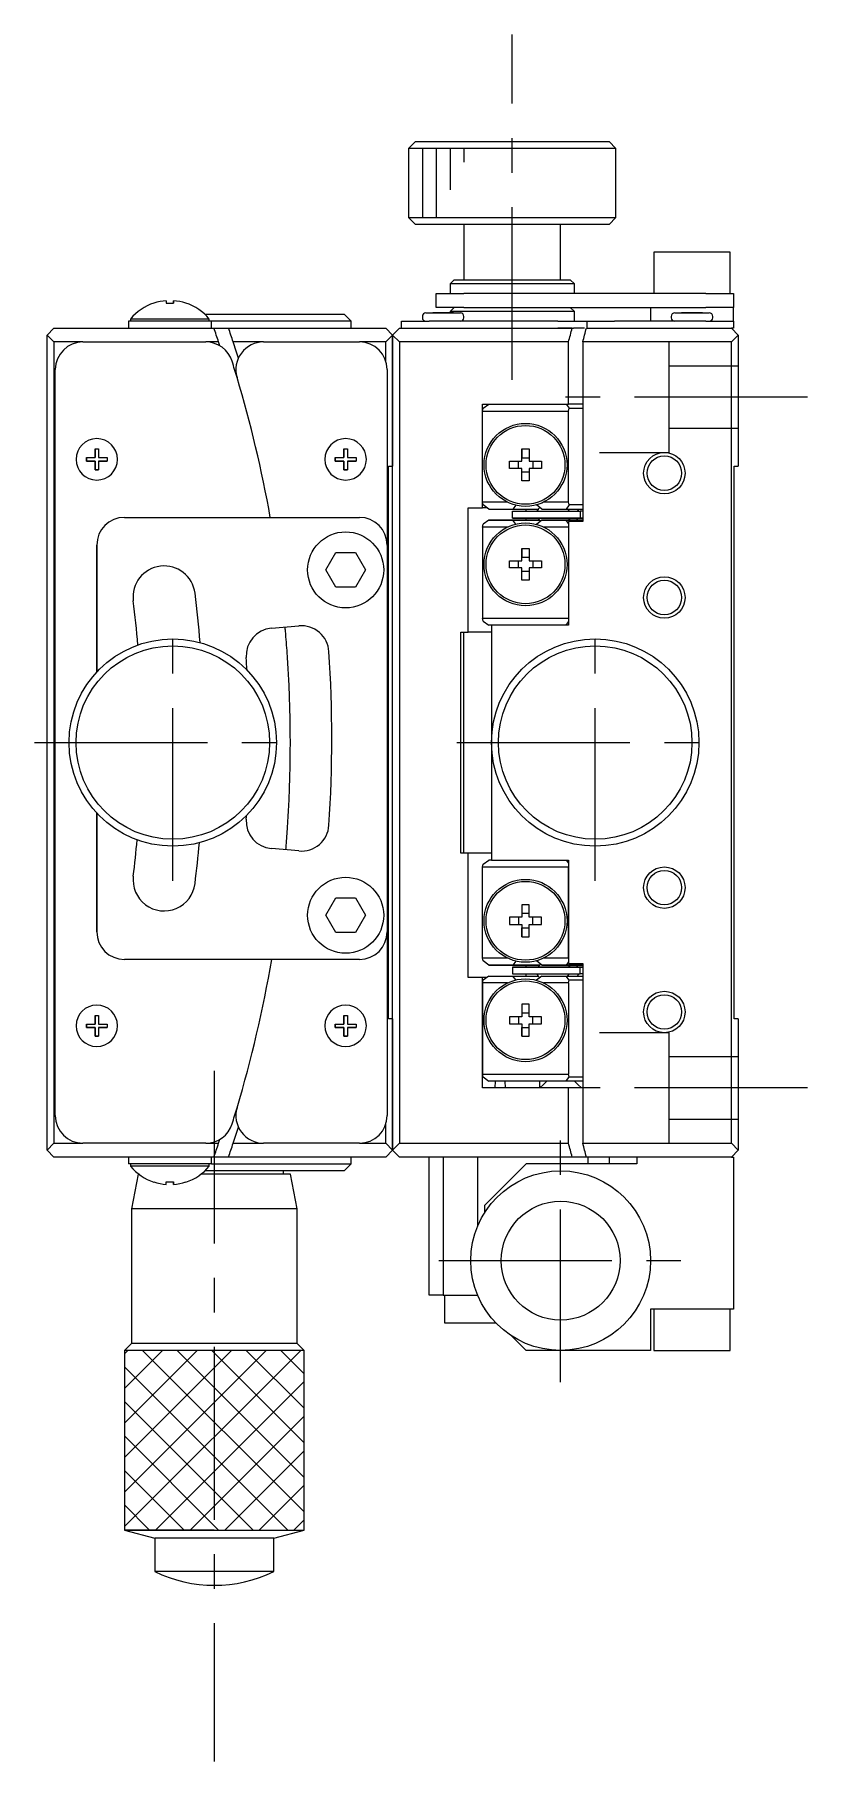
# Model space of a CAD drawing. Extents: x -55 to 398, y -25 to 274.
# Drawn here: x 219 to 274.9, y 84.2 to 209.2 of the extents above; entities that cross this region are included whole.
import ezdxf

# ---------------------------------------------------------------- set-up
doc = ezdxf.new("R2010")
doc.units = 0
doc.header["$LTSCALE"] = 10
doc.linetypes.add('CENTER', pattern=[2, 1.25, -0.25, 0.25, -0.25])
doc.linetypes.add('DASHED', pattern=[3.5, 2, -1.5])
doc.layers.get('0').update_dxf_attribs({"linetype": 'CONTINUOUS'})
doc.layers.add('CENTER', color=1, linetype='CENTER')

msp = doc.modelspace()

# ---------------------------------------------------------------- linework, layer by layer
at = {"color": 7, "linetype": 'CONTINUOUS'}
for p, q in [((246.583097, 201.485156), (246.083097, 200.985156)), ((246.583097, 201.485156), (260.583097, 201.485156)), ((261.083097, 200.985156), (260.583097, 201.485156)), ((261.083097, 200.985156), (246.083097, 200.985156)), ((246.083097, 200.985156), (246.083097, 195.985156)), ((261.083097, 195.985156), (261.083097, 200.985156)), ((246.083097, 195.985156), (261.083097, 195.985156)), ((246.083097, 195.985156), (246.583097, 195.485156)), ((260.583097, 195.485156), (246.583097, 195.485156)), ((250.083097, 195.485156), (250.083097, 191.485156)), ((257.083097, 191.485156), (257.083097, 195.485156)), ((260.583097, 195.485156), (261.083097, 195.985156)), ((269.333097, 193.485156), (263.833097, 193.485156)), ((263.833097, 193.485156), (263.833097, 190.485156)), ((269.333097, 190.485156), (269.333097, 193.485156)), ((249.383097, 191.485156), (249.083097, 191.185156)), ((249.383097, 191.485156), (257.783097, 191.485156)), ((258.083097, 191.185156), (257.783097, 191.485156)), ((248.083097, 189.485156), (248.083097, 190.485156)), ((248.083097, 190.485156), (250.083097, 190.485156)), ((258.083097, 191.185156), (249.083097, 191.185156)), ((249.083097, 191.185156), (249.083097, 190.485156)), ((267.583097, 190.485156), (250.083097, 190.485156)), ((258.083097, 190.485156), (258.083097, 191.185156)), ((267.583097, 190.485156), (269.583097, 190.485156)), ((269.583097, 190.485156), (269.583097, 189.485156)), ((227.663943, 189.798895), (227.667989, 189.790598)), ((227.663943, 189.798895), (227.667989, 189.790598)), ((228.563097, 189.966841), (228.563097, 189.790598)), ((228.563097, 189.790598), (229.083097, 189.790598)), ((229.083097, 189.790598), (229.083097, 189.966841)), ((229.083097, 189.966841), (229.083097, 189.790598)), ((229.978205, 189.790598), (229.982251, 189.798895)), ((229.978205, 189.790598), (229.982251, 189.798895)), ((231.352919, 188.985156), (241.433097, 188.985156)), ((241.933097, 188.485156), (241.433097, 188.985156)), ((247.083097, 188.835156), (247.083097, 188.735156)), ((247.333097, 189.085156), (249.833097, 189.085156)), ((247.333097, 189.085156), (248.458097, 189.085156)), ((247.833097, 189.085156), (248.458097, 189.085156)), ((248.458097, 189.085156), (247.833097, 189.085156)), ((250.083097, 189.485156), (248.083097, 189.485156)), ((248.458097, 189.085156), (248.583097, 189.085156)), ((248.458097, 189.085156), (248.708097, 189.085156)), ((248.708097, 189.085156), (248.458097, 189.085156)), ((248.583097, 189.085156), (248.708097, 189.085156)), ((248.708097, 189.085156), (249.833097, 189.085156)), ((249.333097, 189.085156), (248.708097, 189.085156)), ((248.708097, 189.085156), (249.333097, 189.085156)), ((249.383097, 189.485156), (249.083097, 189.185156)), ((258.083097, 189.185156), (249.083097, 189.185156)), ((249.083097, 189.185156), (249.083097, 189.085156)), ((250.083097, 189.485156), (267.583097, 189.485156)), ((250.083097, 188.735156), (250.083097, 188.835156)), ((258.083097, 189.185156), (257.783097, 189.485156)), ((258.083097, 188.485156), (258.083097, 189.185156)), ((263.583097, 189.485156), (263.583097, 188.485156)), ((265.083097, 188.835156), (265.083097, 188.735156)), ((265.333097, 189.085156), (267.833097, 189.085156)), ((265.333097, 189.085156), (266.458097, 189.085156)), ((265.833097, 189.085156), (266.458097, 189.085156)), ((266.458097, 189.085156), (265.833097, 189.085156)), ((266.458097, 189.085156), (266.583097, 189.085156)), ((266.458097, 189.085156), (266.708097, 189.085156)), ((266.708097, 189.085156), (266.458097, 189.085156)), ((266.583097, 189.085156), (266.708097, 189.085156)), ((266.708097, 189.085156), (267.833097, 189.085156)), ((267.333097, 189.085156), (266.708097, 189.085156)), ((266.708097, 189.085156), (267.333097, 189.085156)), ((269.583097, 189.485156), (267.583097, 189.485156)), ((268.083097, 188.735156), (268.083097, 188.835156)), ((269.583097, 188.485156), (269.583097, 189.485156)), ((219.933097, 187.485156), (220.433097, 187.985156)), ((220.433097, 187.985156), (232.004357, 187.985156)), ((225.973097, 188.485156), (225.823097, 188.485156)), ((231.823097, 188.485156), (225.823097, 188.485156)), ((225.823097, 188.485156), (225.823097, 187.985156)), ((225.973097, 188.644711), (225.973097, 188.485156)), ((231.673097, 188.644711), (225.973097, 188.644711)), ((231.673097, 188.485156), (231.673097, 188.644711)), ((231.823097, 188.485156), (231.673097, 188.485156)), ((231.823097, 187.985156), (231.823097, 188.485156)), ((241.933097, 188.485156), (231.823097, 188.485156)), ((232.004357, 187.985156), (233.061502, 187.985156)), ((233.061502, 187.985156), (244.433097, 187.985156)), ((241.933097, 187.985156), (241.933097, 188.485156)), ((244.433097, 187.985156), (244.933097, 187.485156)), ((244.933097, 187.485156), (245.433097, 187.985156)), ((245.433097, 187.985156), (247.583097, 187.985156)), ((245.583097, 187.985156), (245.583097, 188.485156)), ((245.583097, 188.485156), (247.583097, 188.485156)), ((247.783097, 188.485156), (247.583097, 188.485156)), ((247.583097, 187.985156), (256.868606, 187.985156)), ((247.583097, 187.985156), (256.868606, 187.985156)), ((249.383097, 188.485156), (247.783097, 188.485156)), ((256.868606, 188.485156), (249.383097, 188.485156)), ((256.868606, 188.485156), (258.812702, 188.485156)), ((257.915938, 187.985156), (256.868606, 187.985156)), ((256.868606, 187.985156), (257.915938, 187.985156)), ((257.915938, 187.985156), (258.00668, 187.985156)), ((258.812702, 187.985156), (258.00668, 187.985156)), ((258.812702, 188.485156), (258.979603, 188.485156)), ((258.948149, 187.985156), (260.979603, 187.985156)), ((258.979603, 188.485156), (260.979603, 188.485156)), ((258.979603, 188.485156), (258.979603, 187.985156)), ((265.783097, 188.485156), (260.979603, 188.485156)), ((260.979603, 187.985156), (267.583097, 187.985156)), ((260.979603, 187.985156), (267.583097, 187.985156)), ((267.383097, 188.485156), (265.783097, 188.485156)), ((267.583097, 188.485156), (267.383097, 188.485156)), ((267.583097, 188.485156), (269.583097, 188.485156)), ((267.583097, 187.985156), (269.433097, 187.985156)), ((269.433097, 187.985156), (269.933097, 187.485156)), ((269.583097, 187.985156), (269.433097, 187.985156)), ((269.583097, 188.485156), (269.583097, 187.985156)), ((219.933097, 128.485156), (219.933097, 187.485156)), ((220.433097, 186.985156), (219.933097, 187.485156)), ((220.433097, 186.985156), (220.433097, 128.985156)), ((222.533097, 186.985156), (220.433097, 186.985156)), ((222.533097, 186.985156), (231.411625, 186.985156)), ((232.34289, 186.985156), (231.411625, 186.985156)), ((235.59385, 186.985156), (233.395985, 186.985156)), ((235.59385, 186.985156), (242.533097, 186.985156)), ((244.433097, 186.985156), (242.533097, 186.985156)), ((244.933097, 187.485156), (244.433097, 186.985156)), ((244.433097, 185.609656), (244.433097, 186.985156)), ((244.933097, 187.485156), (244.933097, 177.985156)), ((244.933097, 177.985156), (244.933097, 187.485156)), ((245.433097, 186.985156), (244.933097, 187.485156)), ((245.433097, 186.985156), (245.433097, 128.985156)), ((257.654186, 186.985156), (245.433097, 186.985156)), ((257.654186, 182.485156), (257.654186, 186.985156)), ((258.688775, 186.985156), (258.688775, 173.985156)), ((269.433097, 186.985156), (258.688775, 186.985156)), ((269.933097, 187.485156), (269.433097, 186.985156)), ((269.433097, 128.985156), (269.433097, 186.985156)), ((269.933097, 187.485156), (269.933097, 177.985156)), ((220.533097, 130.985156), (220.533097, 184.985156)), ((244.533097, 184.985156), (244.533097, 172.285156)), ((251.432756, 182.485156), (257.654186, 182.485156)), ((251.432756, 181.985156), (251.432756, 182.485156)), ((251.432756, 181.985156), (257.654186, 181.985156)), ((251.432756, 175.385156), (251.432756, 181.985156)), ((251.432756, 175.385156), (251.432756, 181.985156)), ((251.488971, 182.185156), (251.883799, 182.485156)), ((257.476113, 182.485156), (257.707295, 182.185156)), ((258.688775, 182.485156), (257.654186, 182.485156)), ((257.654186, 175.385156), (257.654186, 181.985156)), ((257.707295, 182.185156), (258.688775, 182.185156)), ((223.408097, 179.235156), (223.658097, 179.235156)), ((223.408097, 178.610156), (223.408097, 179.235156)), ((223.408097, 179.235156), (223.408097, 178.610156)), ((223.658097, 179.235156), (223.658097, 178.610156)), ((241.408097, 179.235156), (241.658097, 179.235156)), ((241.408097, 178.610156), (241.408097, 179.235156)), ((241.408097, 179.235156), (241.408097, 178.610156)), ((241.658097, 179.235156), (241.658097, 178.610156)), ((254.283097, 179.240264), (254.803097, 179.240264)), ((254.283097, 178.345156), (254.283097, 179.240264)), ((254.283097, 179.240264), (254.283097, 178.603557)), ((254.803097, 179.240264), (254.803097, 178.345156)), ((222.783097, 178.610156), (223.408097, 178.610156)), ((222.783097, 178.360156), (222.783097, 178.610156)), ((222.783097, 178.610156), (222.783097, 178.360156)), ((223.408097, 178.360156), (222.783097, 178.360156)), ((222.783097, 178.360156), (223.408097, 178.360156)), ((223.408097, 177.735156), (223.408097, 178.360156)), ((223.408097, 178.360156), (223.408097, 177.735156)), ((223.658097, 177.735156), (223.408097, 177.735156)), ((223.408097, 177.735156), (223.658097, 177.735156)), ((223.658097, 178.610156), (224.283097, 178.610156)), ((224.283097, 178.360156), (223.658097, 178.360156)), ((223.658097, 178.360156), (223.658097, 177.735156)), ((223.658097, 178.360156), (224.283097, 178.360156)), ((224.283097, 178.610156), (224.283097, 178.360156)), ((240.783097, 178.610156), (241.408097, 178.610156)), ((240.783097, 178.360156), (240.783097, 178.610156)), ((240.783097, 178.610156), (240.783097, 178.360156)), ((241.408097, 178.360156), (240.783097, 178.360156)), ((240.783097, 178.360156), (241.408097, 178.360156)), ((241.408097, 177.735156), (241.408097, 178.360156)), ((241.408097, 178.360156), (241.408097, 177.735156)), ((241.658097, 177.735156), (241.408097, 177.735156)), ((241.408097, 177.735156), (241.658097, 177.735156)), ((241.658097, 178.610156), (242.283097, 178.610156)), ((242.283097, 178.360156), (241.658097, 178.360156)), ((241.658097, 178.360156), (241.658097, 177.735156)), ((241.658097, 178.360156), (242.283097, 178.360156)), ((242.283097, 178.610156), (242.283097, 178.360156)), ((244.633097, 177.985156), (244.933097, 177.985156)), ((244.633097, 137.985156), (244.633097, 177.985156)), ((244.933097, 137.985156), (244.933097, 177.985156)), ((253.387989, 178.345156), (254.283097, 178.345156)), ((253.387989, 177.825156), (253.387989, 178.345156)), ((254.283097, 177.825156), (253.387989, 177.825156)), ((254.024696, 177.825156), (254.024696, 178.345156)), ((254.283097, 178.345156), (254.283097, 178.603557)), ((254.283097, 178.603557), (254.803097, 178.603557)), ((254.283097, 176.930048), (254.283097, 177.825156)), ((254.283097, 177.566755), (254.283097, 177.825156)), ((254.283097, 176.930048), (254.283097, 177.566755)), ((254.803097, 177.566755), (254.283097, 177.566755)), ((254.803097, 178.345156), (255.698205, 178.345156)), ((254.803097, 177.825156), (254.803097, 176.930048)), ((255.698205, 177.825156), (254.803097, 177.825156)), ((255.061498, 178.345156), (255.061498, 177.825156)), ((255.698205, 178.345156), (255.698205, 177.825156)), ((269.633097, 177.985156), (269.933097, 177.985156)), ((269.633097, 137.985156), (269.633097, 177.985156)), ((254.803097, 176.930048), (254.283097, 176.930048)), ((251.432756, 174.985156), (251.432756, 175.385156)), ((253.235427, 175.385156), (251.432756, 175.385156)), ((251.883799, 174.885156), (251.488971, 175.185156)), ((253.847664, 175.167909), (253.631714, 174.885156)), ((255.732341, 174.885156), (255.332976, 175.191443)), ((255.57083, 175.008774), (255.469511, 174.8851)), ((257.654186, 175.385156), (255.850767, 175.385156)), ((257.707295, 175.185156), (257.476113, 174.885156)), ((258.688775, 175.185156), (257.707295, 175.185156)), ((225.533097, 174.285156), (242.533097, 174.285156)), ((250.393353, 174.985156), (251.432756, 174.985156)), ((250.393353, 165.985156), (250.393353, 174.985156)), ((251.761201, 174.985156), (251.432756, 174.985156)), ((251.883799, 174.085156), (251.488971, 173.785156)), ((251.883799, 174.885156), (253.631714, 174.885156)), ((251.883799, 174.085156), (253.631714, 174.085156)), ((255.570345, 174.085156), (251.883799, 174.085156)), ((253.608753, 174.235156), (253.608753, 174.735156)), ((253.608753, 174.735156), (258.497296, 174.735156)), ((258.497296, 174.235156), (253.608753, 174.235156)), ((253.608753, 174.235156), (255.425399, 174.235156)), ((253.631714, 174.885156), (255.506132, 174.885156)), ((253.631714, 174.085156), (255.570345, 174.085156)), ((253.847664, 173.802404), (253.631714, 174.085156)), ((254.583097, 174.735156), (254.583097, 174.885156)), ((254.583097, 174.235156), (255.425399, 174.235156)), ((254.583097, 174.085156), (254.583097, 174.235156)), ((254.583097, 174.235156), (255.425399, 174.235156)), ((254.583097, 174.085156), (255.570345, 174.085156)), ((255.570345, 174.085156), (254.583097, 174.085156)), ((255.306993, 174.235156), (254.894928, 174.235156)), ((254.894928, 174.235156), (257.841835, 174.235156)), ((255.425399, 174.235156), (255.306993, 174.235156)), ((255.732341, 174.085156), (255.332976, 173.77887)), ((255.346826, 174.235156), (255.425399, 174.235156)), ((255.425399, 174.235156), (255.346826, 174.235156)), ((255.469511, 174.8851), (255.365059, 174.735088)), ((255.425399, 174.235156), (255.639252, 174.013845)), ((255.732341, 174.885156), (257.476113, 174.885156)), ((257.717244, 174.085156), (255.732341, 174.085156)), ((255.732341, 174.085156), (257.476113, 174.085156)), ((257.476113, 174.885156), (258.688775, 174.885156)), ((257.654218, 173.854088), (257.476113, 174.085156)), ((257.476113, 174.085156), (258.688775, 174.085156)), ((257.723429, 174.735156), (257.578483, 174.885156)), ((257.654186, 173.985156), (257.654186, 173.585156)), ((258.688775, 173.985156), (257.654186, 173.985156)), ((257.679317, 174.085212), (257.783768, 174.235224)), ((258.688775, 174.085156), (257.717244, 174.085156)), ((258.2539, 174.235156), (257.783556, 174.235156)), ((257.783556, 174.235156), (258.513312, 174.235156)), ((257.841835, 174.235156), (258.2539, 174.235156)), ((258.209113, 174.085156), (258.355295, 174.235156)), ((258.401191, 174.735087), (258.291582, 174.885104)), ((258.355295, 174.235156), (258.688775, 174.235156)), ((258.688775, 174.235156), (258.355295, 174.235156)), ((258.497296, 174.735156), (258.497296, 174.235156)), ((258.688775, 174.735156), (258.497296, 174.735156)), ((258.497296, 174.235156), (258.688775, 174.235156)), ((258.513312, 174.235156), (258.688775, 174.235156)), ((251.432756, 173.585156), (251.432756, 166.985156)), ((253.235427, 173.585156), (251.432756, 173.585156)), ((257.654186, 173.585156), (255.850767, 173.585156)), ((257.654186, 173.585156), (257.654186, 166.985156)), ((257.654186, 173.585156), (257.654186, 166.985156)), ((223.533097, 163.084176), (223.533097, 172.285156)), ((223.533097, 172.285156), (223.533097, 163.084176)), ((240.089721, 170.485156), (240.811409, 171.735156)), ((240.811409, 171.735156), (242.254785, 171.735156)), ((242.254785, 171.735156), (242.976473, 170.485156)), ((244.533097, 172.285156), (244.533097, 144.285156)), ((254.283097, 172.040264), (254.803097, 172.040264)), ((254.283097, 171.145156), (254.283097, 172.040264)), ((254.283097, 172.040264), (254.283097, 171.403557)), ((254.283097, 171.145156), (254.283097, 171.403557)), ((254.283097, 171.403557), (254.803097, 171.403557)), ((254.803097, 172.040264), (254.803097, 171.145156)), ((240.811409, 169.235156), (240.089721, 170.485156)), ((242.976473, 170.485156), (242.254785, 169.235156)), ((253.387989, 171.145156), (254.283097, 171.145156)), ((253.387989, 170.625156), (253.387989, 171.145156)), ((254.283097, 170.625156), (253.387989, 170.625156)), ((254.024696, 170.625156), (254.024696, 171.145156)), ((254.283097, 169.730048), (254.283097, 170.625156)), ((254.283097, 170.366755), (254.283097, 170.625156)), ((254.283097, 169.730048), (254.283097, 170.366755)), ((254.803097, 170.366755), (254.283097, 170.366755)), ((254.803097, 171.145156), (255.698205, 171.145156)), ((254.803097, 170.625156), (254.803097, 169.730048)), ((255.698205, 170.625156), (254.803097, 170.625156)), ((255.061498, 171.145156), (255.061498, 170.625156)), ((255.698205, 171.145156), (255.698205, 170.625156)), ((242.254785, 169.235156), (240.811409, 169.235156)), ((254.803097, 169.730048), (254.283097, 169.730048)), ((236.163135, 166.258001), (238.15599, 166.432354)), ((251.432756, 166.985156), (257.654186, 166.985156)), ((251.488971, 166.785156), (251.883799, 166.485156)), ((252.083097, 166.485156), (251.883799, 166.485156)), ((252.083097, 166.485156), (252.083097, 157.985156)), ((257.654186, 166.485156), (252.083097, 166.485156)), ((257.476113, 166.485156), (257.654218, 166.716225)), ((257.654186, 166.985156), (257.654186, 166.485156)), ((249.873364, 165.985156), (250.393353, 165.985156)), ((249.873364, 149.985156), (249.873364, 165.985156)), ((250.083097, 149.985156), (250.083097, 165.985156)), ((252.083097, 165.985156), (250.393353, 165.985156)), ((252.083097, 157.985156), (252.083097, 149.485156)), ((223.533097, 144.285156), (223.533097, 152.886137)), ((223.533097, 152.886137), (223.533097, 144.285156)), ((238.15599, 150.137959), (236.163135, 150.312311)), ((250.393353, 149.985156), (249.873364, 149.985156)), ((250.393353, 140.985156), (250.393353, 149.985156)), ((252.083097, 149.985156), (250.393353, 149.985156)), ((251.432756, 142.385156), (251.432756, 148.985156)), ((251.432756, 148.985156), (257.654186, 148.985156)), ((251.488971, 149.185156), (251.883799, 149.485156)), ((252.083097, 149.485156), (251.883799, 149.485156)), ((252.083097, 149.485156), (257.654186, 149.485156)), ((257.476113, 149.485156), (257.654218, 149.254088)), ((257.654186, 149.485156), (257.654186, 148.985156)), ((257.654186, 142.385156), (257.654186, 148.985156)), ((257.654186, 148.985156), (257.654186, 142.385156)), ((240.089721, 145.485156), (240.811409, 146.735156)), ((240.811409, 146.735156), (242.254785, 146.735156)), ((242.254785, 146.735156), (242.976473, 145.485156)), ((240.811409, 144.235156), (240.089721, 145.485156)), ((242.976473, 145.485156), (242.254785, 144.235156)), ((254.283097, 145.345156), (253.387989, 145.345156)), ((253.387989, 145.345156), (253.387989, 144.825156)), ((254.024696, 145.345156), (254.024696, 144.825156)), ((254.803097, 146.240264), (254.283097, 146.240264)), ((254.283097, 146.240264), (254.283097, 145.345156)), ((254.283097, 146.240264), (254.283097, 145.603557)), ((254.283097, 145.603557), (254.283097, 145.345156)), ((254.803097, 145.603557), (254.283097, 145.603557)), ((254.803097, 145.345156), (254.803097, 146.240264)), ((255.698205, 145.345156), (254.803097, 145.345156)), ((255.061498, 144.825156), (255.061498, 145.345156)), ((255.698205, 144.825156), (255.698205, 145.345156)), ((242.254785, 144.235156), (240.811409, 144.235156)), ((244.533097, 144.285156), (244.533097, 130.985156)), ((253.387989, 144.825156), (254.283097, 144.825156)), ((254.283097, 144.825156), (254.283097, 143.930048)), ((254.283097, 144.825156), (254.283097, 144.566755)), ((254.283097, 143.930048), (254.283097, 144.566755)), ((254.283097, 144.566755), (254.803097, 144.566755)), ((254.283097, 143.930048), (254.803097, 143.930048)), ((254.803097, 143.930048), (254.803097, 144.825156)), ((254.803097, 144.825156), (255.698205, 144.825156)), ((242.533097, 142.285156), (225.533097, 142.285156)), ((253.235427, 142.385156), (251.432756, 142.385156)), ((251.883799, 141.885156), (251.488971, 142.185156)), ((251.883799, 141.885156), (253.631714, 141.885156)), ((255.570345, 141.885156), (251.883799, 141.885156)), ((253.608753, 141.735157), (253.608753, 141.235156)), ((258.497296, 141.735156), (253.608753, 141.735157)), ((253.608753, 141.735157), (255.425399, 141.735157)), ((253.847664, 142.167909), (253.631714, 141.885156)), ((253.631714, 141.885156), (255.570345, 141.885156)), ((254.583097, 141.885156), (255.570345, 141.885156)), ((255.570345, 141.885156), (254.583097, 141.885156)), ((254.583097, 141.735156), (254.583097, 141.885156)), ((254.583097, 141.735157), (255.425399, 141.735157)), ((254.583097, 141.735156), (255.425399, 141.735156)), ((255.306993, 141.735157), (254.894928, 141.735157)), ((254.894928, 141.735157), (257.841835, 141.735156)), ((255.425399, 141.735157), (255.306993, 141.735157)), ((255.732341, 141.885156), (255.332976, 142.191443)), ((255.425399, 141.735157), (255.346826, 141.735157)), ((255.346826, 141.735157), (255.425399, 141.735157)), ((255.639252, 141.956467), (255.425399, 141.735157)), ((257.717255, 141.885156), (255.732341, 141.885156)), ((255.732341, 141.885156), (257.476113, 141.885156)), ((257.654186, 142.385156), (255.850767, 142.385156)), ((257.654218, 142.116225), (257.476113, 141.885156)), ((257.476113, 141.885156), (258.688775, 141.885156)), ((257.654186, 142.385156), (257.654186, 141.985156)), ((257.654186, 141.985156), (258.688775, 141.985156)), ((257.783768, 141.735088), (257.679312, 141.885107)), ((258.688775, 141.885156), (257.717255, 141.885156)), ((258.2539, 141.735157), (257.783551, 141.735157)), ((257.783551, 141.735157), (258.513312, 141.735156)), ((257.841835, 141.735156), (258.2539, 141.735157)), ((258.355295, 141.735157), (258.209113, 141.885156)), ((258.355295, 141.735157), (258.688775, 141.735157)), ((258.688775, 141.735157), (258.355295, 141.735157)), ((258.497296, 141.235156), (258.497296, 141.735156)), ((258.497296, 141.735156), (258.688775, 141.735156)), ((258.513312, 141.735156), (258.688775, 141.735157)), ((258.688775, 141.985156), (258.688775, 128.985156)), ((251.432756, 140.985156), (250.393353, 140.985156)), ((251.432756, 140.585156), (251.432756, 140.985156)), ((251.761201, 140.985156), (251.432756, 140.985156)), ((251.432756, 140.585156), (251.432756, 133.985156)), ((251.432756, 133.985156), (251.432756, 140.585156)), ((253.235427, 140.585156), (251.432756, 140.585156)), ((251.883799, 141.085156), (251.488971, 140.785156)), ((251.883799, 141.085156), (253.631714, 141.085156)), ((253.608753, 141.235156), (258.497296, 141.235156)), ((253.847664, 140.802404), (253.631714, 141.085156)), ((253.631714, 141.085156), (255.50612, 141.085156)), ((254.583097, 141.085156), (254.583097, 141.235156)), ((255.732341, 141.085156), (255.332976, 140.77887)), ((255.365059, 141.235225), (255.469516, 141.085205)), ((255.469516, 141.085205), (255.570852, 140.961513)), ((255.732341, 141.085156), (257.476113, 141.085156)), ((257.654186, 140.585156), (255.850767, 140.585156)), ((257.707295, 140.785156), (257.476113, 141.085156)), ((257.476113, 141.085156), (258.688775, 141.085156)), ((257.578483, 141.085156), (257.723429, 141.235156)), ((257.654186, 140.585156), (257.654186, 133.985156)), ((258.688775, 140.785156), (257.707295, 140.785156)), ((258.291593, 141.085223), (258.401194, 141.23523)), ((258.688775, 141.235156), (258.497296, 141.235156)), ((254.803097, 139.040264), (254.283097, 139.040264)), ((254.283097, 139.040264), (254.283097, 138.145156)), ((254.283097, 139.040264), (254.283097, 138.403557)), ((254.803097, 138.145156), (254.803097, 139.040264)), ((222.783097, 137.610156), (223.408097, 137.610156)), ((222.783097, 137.360156), (222.783097, 137.610156)), ((222.783097, 137.610156), (222.783097, 137.360156)), ((223.408097, 138.235156), (223.658097, 138.235156)), ((223.408097, 137.610156), (223.408097, 138.235156)), ((223.408097, 138.235156), (223.408097, 137.610156)), ((223.658097, 138.235156), (223.658097, 137.610156)), ((223.658097, 137.610156), (224.283097, 137.610156)), ((224.283097, 137.610156), (224.283097, 137.360156)), ((240.783097, 137.610156), (241.408097, 137.610156)), ((240.783097, 137.360156), (240.783097, 137.610156)), ((240.783097, 137.610156), (240.783097, 137.360156)), ((241.408097, 138.235156), (241.658097, 138.235156)), ((241.408097, 137.610156), (241.408097, 138.235156)), ((241.408097, 138.235156), (241.408097, 137.610156)), ((241.658097, 138.235156), (241.658097, 137.610156)), ((241.658097, 137.610156), (242.283097, 137.610156)), ((242.283097, 137.610156), (242.283097, 137.360156)), ((244.933097, 137.985156), (244.633097, 137.985156)), ((244.933097, 137.985156), (244.933097, 128.485156)), ((244.933097, 128.485156), (244.933097, 137.985156)), ((254.283097, 138.145156), (253.387989, 138.145156)), ((253.387989, 138.145156), (253.387989, 137.625156)), ((253.387989, 137.625156), (254.283097, 137.625156)), ((254.024696, 138.145156), (254.024696, 137.625156)), ((254.283097, 138.403557), (254.283097, 138.145156)), ((254.803097, 138.403557), (254.283097, 138.403557)), ((254.283097, 137.625156), (254.283097, 136.730048)), ((254.283097, 137.625156), (254.283097, 137.366755)), ((255.698205, 138.145156), (254.803097, 138.145156)), ((254.803097, 136.730048), (254.803097, 137.625156)), ((254.803097, 137.625156), (255.698205, 137.625156)), ((255.061498, 137.625156), (255.061498, 138.145156)), ((255.698205, 137.625156), (255.698205, 138.145156)), ((269.933097, 137.985156), (269.633097, 137.985156)), ((269.933097, 137.985156), (269.933097, 128.485156)), ((223.408097, 137.360156), (222.783097, 137.360156)), ((222.783097, 137.360156), (223.408097, 137.360156)), ((223.408097, 136.735156), (223.408097, 137.360156)), ((223.408097, 137.360156), (223.408097, 136.735156)), ((223.658097, 136.735156), (223.408097, 136.735156)), ((223.408097, 136.735156), (223.658097, 136.735156)), ((224.283097, 137.360156), (223.658097, 137.360156)), ((223.658097, 137.360156), (223.658097, 136.735156)), ((223.658097, 137.360156), (224.283097, 137.360156)), ((241.408097, 137.360156), (240.783097, 137.360156)), ((240.783097, 137.360156), (241.408097, 137.360156)), ((241.408097, 136.735156), (241.408097, 137.360156)), ((241.408097, 137.360156), (241.408097, 136.735156)), ((241.658097, 136.735156), (241.408097, 136.735156)), ((241.408097, 136.735156), (241.658097, 136.735156)), ((242.283097, 137.360156), (241.658097, 137.360156)), ((241.658097, 137.360156), (241.658097, 136.735156)), ((241.658097, 137.360156), (242.283097, 137.360156)), ((254.283097, 136.730048), (254.283097, 137.366755)), ((254.283097, 137.366755), (254.803097, 137.366755)), ((254.283097, 136.730048), (254.803097, 136.730048)), ((251.432756, 133.985156), (257.654186, 133.985156)), ((251.432756, 132.985156), (251.432756, 133.985156)), ((251.488971, 133.785156), (251.883799, 133.485156)), ((257.476113, 133.485156), (257.707295, 133.785156)), ((257.707295, 133.785156), (258.688775, 133.785156)), ((257.654186, 132.985156), (251.432756, 132.985156)), ((257.476113, 133.485156), (251.883799, 133.485156)), ((252.340534, 133.485231), (252.321278, 132.985156)), ((253.087854, 132.985156), (253.071046, 133.485237)), ((255.583097, 132.985156), (255.583097, 133.485156)), ((255.833097, 133.235156), (255.583097, 132.985156)), ((256.083097, 133.485156), (255.833097, 133.235156)), ((258.688775, 133.485156), (257.476113, 133.485156)), ((257.654186, 128.985156), (257.654186, 132.985156)), ((258.688775, 132.985156), (257.654186, 132.985156)), ((258.333097, 133.235156), (258.083097, 133.485156)), ((258.583097, 132.985156), (258.333097, 133.235156)), ((244.433097, 128.985156), (244.433097, 130.360656)), ((219.933097, 128.485156), (220.433097, 128.985156)), ((220.433097, 128.985156), (222.533097, 128.985156)), ((231.411625, 128.985156), (222.533097, 128.985156)), ((231.411625, 128.985156), (232.34289, 128.985156)), ((233.395985, 128.985156), (235.59385, 128.985156)), ((242.533097, 128.985156), (235.59385, 128.985156)), ((242.533097, 128.985156), (244.433097, 128.985156)), ((244.433097, 128.985156), (244.933097, 128.485156)), ((244.933097, 128.485156), (245.433097, 128.985156)), ((245.433097, 128.985156), (257.654186, 128.985156)), ((258.688775, 128.985156), (269.433097, 128.985156)), ((269.433097, 128.985156), (269.933097, 128.485156)), ((220.433097, 127.985156), (219.933097, 128.485156)), ((232.004357, 127.985156), (220.433097, 127.985156)), ((225.823097, 127.985156), (225.823097, 127.485156)), ((231.823097, 127.485156), (231.823097, 127.985156)), ((233.061502, 127.985156), (232.004357, 127.985156)), ((244.433097, 127.985156), (233.061502, 127.985156)), ((241.933097, 127.485156), (241.933097, 127.985156)), ((244.933097, 128.485156), (244.433097, 127.985156)), ((245.433097, 127.985156), (244.933097, 128.485156)), ((257.915938, 127.985156), (245.433097, 127.985156)), ((247.583097, 117.985156), (247.583097, 127.985156)), ((248.583097, 127.985156), (248.583097, 117.985156)), ((251.090819, 123.003607), (251.090819, 127.985156)), ((258.948149, 127.985156), (257.915938, 127.985156)), ((269.433097, 127.985156), (258.948149, 127.985156)), ((259.083097, 127.485156), (259.083097, 127.985156)), ((260.583097, 127.985156), (260.583097, 127.485156)), ((262.583097, 127.985156), (262.583097, 127.485156)), ((269.933097, 128.485156), (269.433097, 127.985156)), ((269.433097, 127.985156), (269.583097, 127.985156)), ((269.583097, 127.985156), (269.583097, 116.985156)), ((225.973097, 127.485156), (225.823097, 127.485156)), ((231.823097, 127.485156), (225.823097, 127.485156)), ((225.973097, 127.485156), (225.973097, 127.325601)), ((231.673097, 127.325601), (225.973097, 127.325601)), ((226.5331, 126.735156), (226.033101, 124.235157)), ((226.589826, 126.735156), (226.5331, 126.735156)), ((232.032736, 126.735156), (231.056368, 126.735156)), ((241.433097, 126.985156), (231.352919, 126.985156)), ((231.823097, 127.485156), (231.673097, 127.485156)), ((231.673097, 127.325601), (231.673097, 127.485156)), ((231.823097, 127.485156), (241.933097, 127.485156)), ((237.533094, 126.735156), (232.032736, 126.735156)), ((237.033097, 126.735156), (237.033097, 126.985156)), ((238.033093, 124.235157), (237.533094, 126.735156)), ((241.433097, 126.985156), (241.933097, 127.485156)), ((254.583097, 127.485156), (251.583097, 124.485156)), ((262.583097, 127.485156), (254.583097, 127.485156)), ((227.663943, 126.171417), (227.667989, 126.179714)), ((227.663943, 126.171417), (227.667989, 126.179714)), ((228.563097, 126.179714), (229.083097, 126.179714)), ((228.563097, 126.003472), (228.563097, 126.179714)), ((229.083097, 126.179714), (229.083097, 126.003472)), ((229.083097, 126.003472), (229.083097, 126.179714)), ((229.978205, 126.179714), (229.982251, 126.171417)), ((229.978205, 126.179714), (229.982251, 126.171417)), ((232.032703, 124.235157), (226.033101, 124.235157)), ((226.033101, 124.235157), (226.033101, 114.485152)), ((238.033093, 124.235157), (232.032703, 124.235157)), ((238.033093, 114.485152), (238.033093, 124.235157)), ((251.583097, 124.485156), (251.583097, 123.949256)), ((248.583097, 117.985156), (247.583097, 117.985156)), ((248.583097, 117.985156), (251.083098, 117.985156)), ((248.683097, 117.985156), (248.683097, 115.985156)), ((251.583097, 117.021056), (251.583097, 116.985156)), ((251.583097, 116.985156), (251.647686, 116.920567)), ((269.583097, 116.985156), (263.583097, 116.985156)), ((263.583097, 116.985156), (263.583097, 113.985156)), ((263.833097, 116.985156), (263.833097, 113.985156)), ((269.333097, 113.985156), (269.333097, 116.985156)), ((248.683097, 115.985156), (252.392683, 115.985156)), ((253.518508, 115.049745), (254.583097, 113.985156)), ((226.033101, 114.485152), (225.533098, 113.98515)), ((232.03267, 113.98515), (225.533098, 113.98515)), ((238.533096, 113.98515), (225.533098, 113.98515)), ((225.533098, 113.98515), (225.533098, 100.985149)), ((232.032703, 114.485152), (226.033101, 114.485152)), ((238.033093, 114.485152), (232.032703, 114.485152)), ((238.533096, 113.98515), (238.033093, 114.485152)), ((238.533096, 100.985149), (238.533096, 113.98515)), ((257.083097, 113.985156), (254.583097, 113.985156)), ((263.583097, 113.985156), (257.083097, 113.985156)), ((263.833097, 113.985156), (269.333097, 113.985156)), ((232.03267, 100.985149), (225.533098, 100.985149)), ((225.533098, 100.985149), (227.733097, 100.395661)), ((225.533098, 100.985149), (238.533096, 100.985149)), ((232.032815, 100.395661), (227.733097, 100.395661)), ((227.733097, 100.395661), (227.733097, 97.98515)), ((236.333097, 100.395661), (232.032815, 100.395661)), ((236.333097, 100.395661), (238.533096, 100.985149)), ((236.333097, 97.98515), (236.333097, 100.395661)), ((232.032815, 97.98515), (227.733097, 97.98515)), ((236.333097, 97.98515), (232.032815, 97.98515))]:
    msp.add_line(p, q, dxfattribs=at)
at = {"color": 3, "linetype": 'CONTINUOUS'}
for p, q in [((247.083097, 200.985156), (247.083097, 195.985156)), ((248.083097, 200.985156), (248.083097, 195.985156)), ((249.083097, 200.985156), (249.083097, 197.985156)), ((250.083097, 200.985156), (250.083097, 199.985156)), ((255.583092, 132.985173), (255.583092, 133.485156)), ((225.533098, 113.731043), (225.787206, 113.98515)), ((225.533098, 111.231043), (228.287206, 113.98515)), ((225.533098, 108.731043), (230.787206, 113.98515)), ((225.533098, 106.231043), (233.287206, 113.98515)), ((225.533098, 103.731043), (235.787206, 113.98515)), ((225.533098, 101.231043), (238.287206, 113.98515)), ((226.8466, 113.98515), (238.533096, 102.298654)), ((229.3466, 113.98515), (238.533096, 104.798654)), ((231.8466, 113.98515), (238.533096, 107.298654)), ((234.3466, 113.98515), (238.533096, 109.798654)), ((236.8466, 113.98515), (238.533096, 112.298654)), ((225.533098, 112.798652), (237.346601, 100.985149)), ((227.787205, 100.985149), (238.533096, 111.731041)), ((225.533098, 110.298652), (234.846601, 100.985149)), ((230.287205, 100.985149), (238.533096, 109.231041)), ((225.533098, 107.798652), (232.346601, 100.985149)), ((232.787205, 100.985149), (238.533096, 106.731041)), ((225.533098, 105.298652), (229.846601, 100.985149)), ((235.287205, 100.985149), (238.533096, 104.231041)), ((225.533098, 102.798652), (227.346601, 100.985149)), ((237.787205, 100.985149), (238.533096, 101.731041))]:
    msp.add_line(p, q, dxfattribs=at)
at = {"color": 3, "linetype": 'DASHED'}
for p, q in [((264.933097, 178.985156), (264.933097, 186.985156)), ((269.933097, 185.235156), (264.933097, 185.235156)), ((264.933097, 180.735156), (269.933097, 180.735156)), ((259.892697, 178.985156), (264.933097, 178.985156)), ((264.933097, 136.985156), (259.89269, 136.985156)), ((264.933097, 128.985156), (264.933097, 136.985156)), ((269.933097, 135.235156), (264.933097, 135.235156)), ((264.933097, 130.735156), (269.933097, 130.735156))]:
    msp.add_line(p, q, dxfattribs=at)
at = {"color": 7, "linetype": 'CONTINUOUS'}
for centre, radius in [((254.543097, 178.085156), 3), ((254.543097, 178.085156), 2.85), ((264.583097, 177.485156), 1.25), ((254.543097, 170.885156), 3), ((241.533097, 170.485156), 2.75), ((254.543097, 170.885156), 2.85), ((264.583097, 168.485156), 1.25), ((229.033097, 157.985156), 7.5), ((259.583097, 157.985156), 7.5), ((229.033097, 157.985156), 7), ((259.583097, 157.985156), 7), ((241.533097, 145.485156), 2.75), ((254.543097, 145.085156), 3), ((254.543097, 145.085156), 2.85), ((264.583097, 147.485156), 1.25), ((254.543097, 137.885156), 3), ((254.543097, 137.885156), 2.85), ((264.583097, 138.485156), 1.25), ((257.083097, 120.485156), 6.499999), ((257.083097, 120.485156), 4.3)]:
    msp.add_circle(centre, radius, dxfattribs=at)
at = {"color": 3, "linetype": 'CONTINUOUS'}
for centre in [(264.583097, 177.485156), (264.583097, 168.485156), (264.583097, 147.485156), (264.583097, 138.485156)]:
    msp.add_circle(centre, 1.5, dxfattribs=at)
at = {"color": 7, "linetype": 'CONTINUOUS'}
for centre, radius, start, end in [((228.823097, 186.285156), 3.7, 108.25731, 140.378165), ((228.823097, 186.285156), 3.690854, 94.039513, 108.238005), ((228.823097, 186.285156), 3.690854, 71.761995, 85.960487), ((228.823097, 186.285156), 3.7, 39.621835, 71.74269), ((247.333097, 188.835156), 0.25, 90, 180), ((249.833097, 188.835156), 0.25, 0, 90), ((265.333097, 188.835156), 0.25, 90, 180), ((267.833097, 188.835156), 0.25, 0, 90), ((145.033097, 157.985156), 92, 18.373938, 19.031441), ((145.033097, 157.985156), 93, 18.169426, 18.819063), ((247.333097, 188.735156), 0.25, 180, 270), ((249.833097, 188.735156), 0.25, 270, 0), ((145.083097, 216.985156), 116.5, 345.077591, 345.585971), ((145.083097, 216.985156), 117.5, 345.207503, 345.711264), ((265.333097, 188.735156), 0.25, 180, 270), ((267.833097, 188.735156), 0.25, 270, 0), ((222.533097, 184.985156), 2, 90, 180), ((231.411625, 184.985156), 2, 17.358079, 90), ((145.033097, 157.985156), 92, 18.188747, 18.373938), ((145.033097, 157.985156), 93, 17.410064, 18.169426), ((235.59385, 184.985156), 2, 90, 196.60155), ((242.533097, 184.985156), 2, 0, 90), ((145.033097, 157.985156), 92.5, 16.60155, 17.358079), ((145.033097, 157.985156), 92.5, 10.149442, 16.60155), ((145.033097, 157.985156), 92.5, 10.149442, 16.60155), ((145.083097, 211.985156), 110.5, 344.246859, 344.35458), ((145.083097, 211.985156), 116.5, 345.077591, 345.179362), ((223.533097, 178.485156), 1.5, 90, 0), ((223.533097, 178.485156), 1.5, 0, 90), ((241.533097, 178.485156), 1.5, 90, 0), ((241.533097, 178.485156), 1.5, 0, 90), ((145.083097, 145.385156), 110.5, 15.64542, 15.753141), ((145.083097, 145.385156), 116.5, 14.820638, 14.922409), ((225.533097, 172.285156), 2, 90, 180), ((242.533097, 172.285156), 2, 0, 90), ((145.083097, 203.585156), 110.5, 344.246859, 344.35458), ((228.406974, 168.522181), 2.25, 7, 187), ((145.033097, 158.285156), 86.25, 4.612878, 7), ((145.033097, 158.285156), 81.75, 4.743541, 7), ((236.337446, 164.265612), 2, 95, 183.747533), ((145.033097, 157.985156), 92.5, 5, 5.185117), ((145.033097, 157.985156), 92.5, 5, 5.185117), ((238.330301, 164.439964), 2, 3.774328, 95), ((145.083097, 136.985156), 110.5, 15.64542, 15.753141), ((145.033097, 157.985156), 92.5, 4, 5), ((145.033097, 157.985156), 92.5, 4, 5), ((145.033097, 158.285156), 89.5, 3.165673, 3.747533), ((145.033097, 157.985156), 92.5, 3, 4), ((145.033097, 157.985156), 92.5, 3, 4), ((145.033097, 158.285156), 95.5, 356.225672, 3.774328), ((145.033097, 157.985156), 92.5, 2, 3), ((145.033097, 157.985156), 92.5, 2, 3), ((145.033097, 157.985156), 92.5, 1, 2), ((145.033097, 157.985156), 92.5, 1, 2), ((145.033097, 157.985156), 92.5, 0, 1), ((145.033097, 157.985156), 92.5, 0, 1), ((145.033097, 157.985156), 92.5, 359, 0), ((145.033097, 157.985156), 92.5, 359, 0), ((145.033097, 157.985156), 92.5, 358, 359), ((145.033097, 157.985156), 92.5, 358, 359), ((145.033097, 157.985156), 92.5, 357, 358), ((145.033097, 157.985156), 92.5, 357, 358), ((145.033097, 158.285156), 89.5, 356.252467, 356.425073), ((145.033097, 157.985156), 92.5, 356, 357), ((145.033097, 157.985156), 92.5, 356, 357), ((236.337446, 152.3047), 2, 176.252467, 265), ((145.033097, 157.985156), 92.5, 355.185117, 356), ((145.033097, 157.985156), 92.5, 355.185117, 356), ((238.330301, 152.130348), 2, 265, 356.225672), ((145.033097, 158.285156), 81.75, 353, 354.847205), ((145.033097, 158.285156), 86.25, 353, 354.977868), ((145.083097, 178.985156), 110.5, 344.246859, 344.35458), ((228.406974, 148.048131), 2.25, 173, 353), ((225.533097, 144.285156), 2, 180, 270), ((242.533097, 144.285156), 2, 270, 0), ((145.033097, 157.985156), 92.5, 343.39845, 350.227895), ((145.033097, 157.985156), 92.5, 343.39845, 350.227895), ((145.083097, 112.385156), 110.5, 15.64542, 15.753141), ((145.083097, 170.585156), 110.5, 344.246859, 344.35458), ((145.083097, 170.585156), 116.5, 345.077591, 345.179362), ((223.533097, 137.485156), 1.5, 90, 0), ((223.533097, 137.485156), 1.5, 0, 90), ((241.533097, 137.485156), 1.5, 90, 0), ((241.533097, 137.485156), 1.5, 0, 90), ((145.083097, 103.985156), 110.5, 15.64542, 15.753141), ((145.083097, 103.985156), 116.5, 14.820638, 14.922409), ((145.033097, 157.985156), 92.5, 342.641921, 343.39845), ((235.59385, 130.985156), 2, 163.39845, 270), ((222.533097, 130.985156), 2, 180, 270), ((231.411625, 130.985156), 2, 270, 342.641921), ((145.033097, 157.985156), 93, 341.830574, 342.589936), ((242.533097, 130.985156), 2, 270, 0), ((145.033097, 157.985156), 92, 340.968559, 341.626062), ((145.033097, 157.985156), 92, 341.626062, 341.811253), ((145.033097, 157.985156), 93, 341.180937, 341.830574), ((145.083097, 98.985156), 116.5, 14.414029, 14.922409), ((145.083097, 98.985156), 117.5, 14.288736, 14.792497), ((228.823097, 129.685156), 3.7, 219.621835, 251.74269), ((228.823097, 129.685156), 3.7, 288.25731, 320.378165), ((228.823097, 129.685156), 3.690854, 251.761995, 265.960487), ((228.823097, 129.685156), 3.690854, 274.039513, 288.238005), ((232.033099, 106.730151), 9.745001, 243.816202, 296.183785)]:
    msp.add_arc(centre, radius, start, end, dxfattribs=at)
at = {"layer": 'CENTER', "color": 1, "linetype": 'CENTER'}
for p, q in [((253.583097, 184.235153), (253.583097, 209.235153)), ((274.933097, 182.985156), (254.933097, 182.985156)), ((229.033097, 147.985156), (229.033097, 167.985156)), ((259.583097, 147.985156), (259.583097, 167.985156)), ((219.033097, 157.985156), (239.033097, 157.985156)), ((249.583097, 157.985156), (269.583097, 157.985156)), ((232.033097, 134.235153), (232.033097, 84.235153)), ((274.933097, 132.985156), (254.933097, 132.985156)), ((257.083097, 111.685157), (257.083097, 129.285155)), ((248.283098, 120.485156), (265.883096, 120.485156))]:
    msp.add_line(p, q, dxfattribs=at)

doc.saveas('drawing.dxf')
